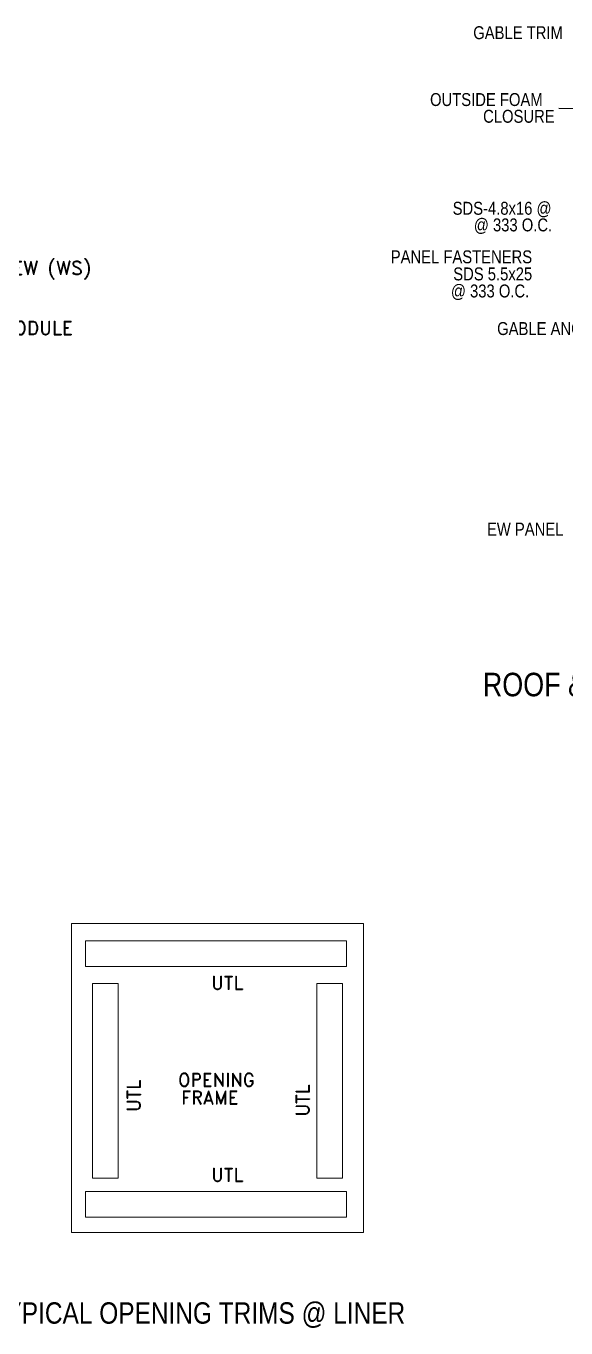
# Model space of a CAD drawing. Header units: millimetres. Extents: x 0 to 2669304, y -3314102 to 0.
# Drawn here: x 2481929 to 2488947, y -3292021 to -3275103 of the extents above; entities that cross this region are included whole.
import ezdxf
from ezdxf.enums import TextEntityAlignment as Align

# ---------------------------------------------------------------- set-up
doc = ezdxf.new("R2010")
doc.units = ezdxf.units.MM
doc.header["$LTSCALE"] = 0.4
doc.header["$MEASUREMENT"] = 0
doc.linetypes.add('CONTIN', pattern=[0])
doc.layers.add('1', color=1, linetype='CONTIN')
doc.layers.add('TEXT', color=7, linetype='Continuous', lineweight=13)
doc.styles.add('ROMAND', font='romand.shx')
doc.styles.get("Standard").update_dxf_attribs({"font": 'ARIALN.TTF'})
doc.styles.add('y', font='', dxfattribs={"height": 880})
doc.styles.get('y').set_extended_font_data('VNI-Helve-Condense')
doc.dimstyles.get("Standard").update_dxf_attribs({"dimtxt": 0.18, "dimasz": 500, "dimexe": 250, "dimexo": 250, "dimgap": 100, "dimtad": 1, "dimdec": 0, "dimzin": 0, "dimdsep": 46, "dimtxsty": 'y', "dimcen": 0.09, "dimadec": 0, "dimazin": 0, "dimtfac": 1, "dimtdec": 0, "dimtofl": 0, "dimtmove": 0, "dimatfit": 3, "dimfxl": 0, "dimtolj": 1, "dimtzin": 0, "dimarcsym": 0})

msp = doc.modelspace()

# ---------------------------------------------------------------- linework, layer by layer
at = {"layer": '1', "lineweight": 5}
for p, q in [((2486314.22, -3286766.3391), (2482521.2661, -3286766.3391)), ((2482521.2661, -3286766.3391), (2482521.2661, -3290781.2048)), ((2486314.22, -3290781.2048), (2486314.22, -3286766.3391)), ((2486314.22, -3290781.2048), (2482521.2661, -3290781.2048))]:
    msp.add_line(p, q, dxfattribs=at)
at = {"layer": '1', "color": 0, "lineweight": 5}
for p, q in [((2486094.5401, -3286990.3283), (2482702.9463, -3286990.3283)), ((2482702.9463, -3286990.3283), (2482702.9463, -3287324.2118)), ((2486094.5413, -3286990.3283), (2486094.5413, -3287324.2118)), ((2482702.9463, -3287324.2118), (2486094.5401, -3287324.2118)), ((2482793.4373, -3287543.2905), (2482793.4373, -3290074.8917)), ((2483127.3209, -3287543.2905), (2482793.4373, -3287543.2905)), ((2483127.3209, -3290074.8917), (2483127.3209, -3287543.2905)), ((2485708.1651, -3290074.8917), (2485708.1651, -3287543.2905)), ((2485708.1651, -3287543.2905), (2486042.0487, -3287543.2905)), ((2486042.0487, -3287543.2905), (2486042.0487, -3290074.8917)), ((2483127.3209, -3290074.8929), (2482793.4373, -3290074.8929)), ((2485708.1651, -3290074.8929), (2486042.0487, -3290074.8929)), ((2482702.9463, -3290248.2665), (2486094.5401, -3290248.2665)), ((2482702.9463, -3290582.1501), (2482702.9463, -3290248.2665)), ((2486094.5413, -3290582.1501), (2486094.5413, -3290248.2665)), ((2486094.5401, -3290582.1501), (2482702.9463, -3290582.1501))]:
    msp.add_line(p, q, dxfattribs=at)

# ---------------------------------------------------------------- texts
at = {"color": 2, "lineweight": 9}
for s, height, p in [('GABLE TRIM ', 167.83003, (2487742.0067, -3275273.3789)), ('OUTSIDE FOAM', 167.83003, (2487180.8064, -3276142.3477)), ('CLOSURE', 167.83003, (2487870.5879, -3276359.7914)), ('SDS-4.8x16 @', 167.83003, (2487474.7189, -3277554.9092)), ('@ 333 O.C.', 167.83003, (2487750.0652, -3277771.2366)), ('PANEL FASTENERS', 167.83003, (2486670.3762, -3278185.9747)), ('SDS 5.5x25', 167.83003, (2487482.4153, -3278407.8766)), ('@ 333 O.C.', 167.83003, (2487452.0768, -3278629.7784)), ('EW PANEL', 167.83003, (2487920.5645, -3281724.6416)), ('TYPICAL OPENING TRIMS @ LINER', 277.405008, (2481468.1712, -3291965.4537))]:
    msp.add_text(s, height=height, dxfattribs=at).set_placement(p)
msp.add_text('GABLE ANGLE', height=167.83003, dxfattribs=at).set_placement((2489399.1841, -3279118.2871), align=Align.RIGHT)
at = {"color": 2, "lineweight": 9, "insert": (2487867.3572, -3283690.7441), "char_height": 305.145509, "width": 8806.344887, "attachment_point": 4}
msp.add_mtext('\\A1;ROOF & WALL LINER @ GABLE', dxfattribs=at)
at = {"layer": 'TEXT', "lineweight": 9, "style": 'ROMAND'}
for s, height, p in [('FIXING SCREW (WS)', 177.2928, (2480410.0803, -3278334.2654)), ('@ PANEL MODULE', 176.464129, (2480406.2384, -3279114.5532)), ('UTL', 172.368, (2484336.6733, -3287623.9379)), ('OPENING', 172.368, (2483904.859, -3288884.0473)), ('FRAME', 172.368, (2483945.4867, -3289111.5465)), ('UTL', 172.368, (2484336.6733, -3290118.3892))]:
    msp.add_text(s, height=height, dxfattribs=at).set_placement(p)
for p in [(2483417.5945, -3289211.4979), (2485613.7721, -3289270.8352)]:
    msp.add_text('UTL', height=172.368, rotation=90, dxfattribs=at).set_placement(p)

# ---------------------------------------------------------------- leaders
at = {"color": 2, "lineweight": 9}
msp.add_leader([(2489882.9162, -3276710.4115), (2489882.9162, -3276179.6642), (2488854.013, -3276174.8369)], dimstyle='Standard', override={"dimasz": 250, "dimgap": 15}, dxfattribs=at)

doc.saveas('drawing.dxf')
